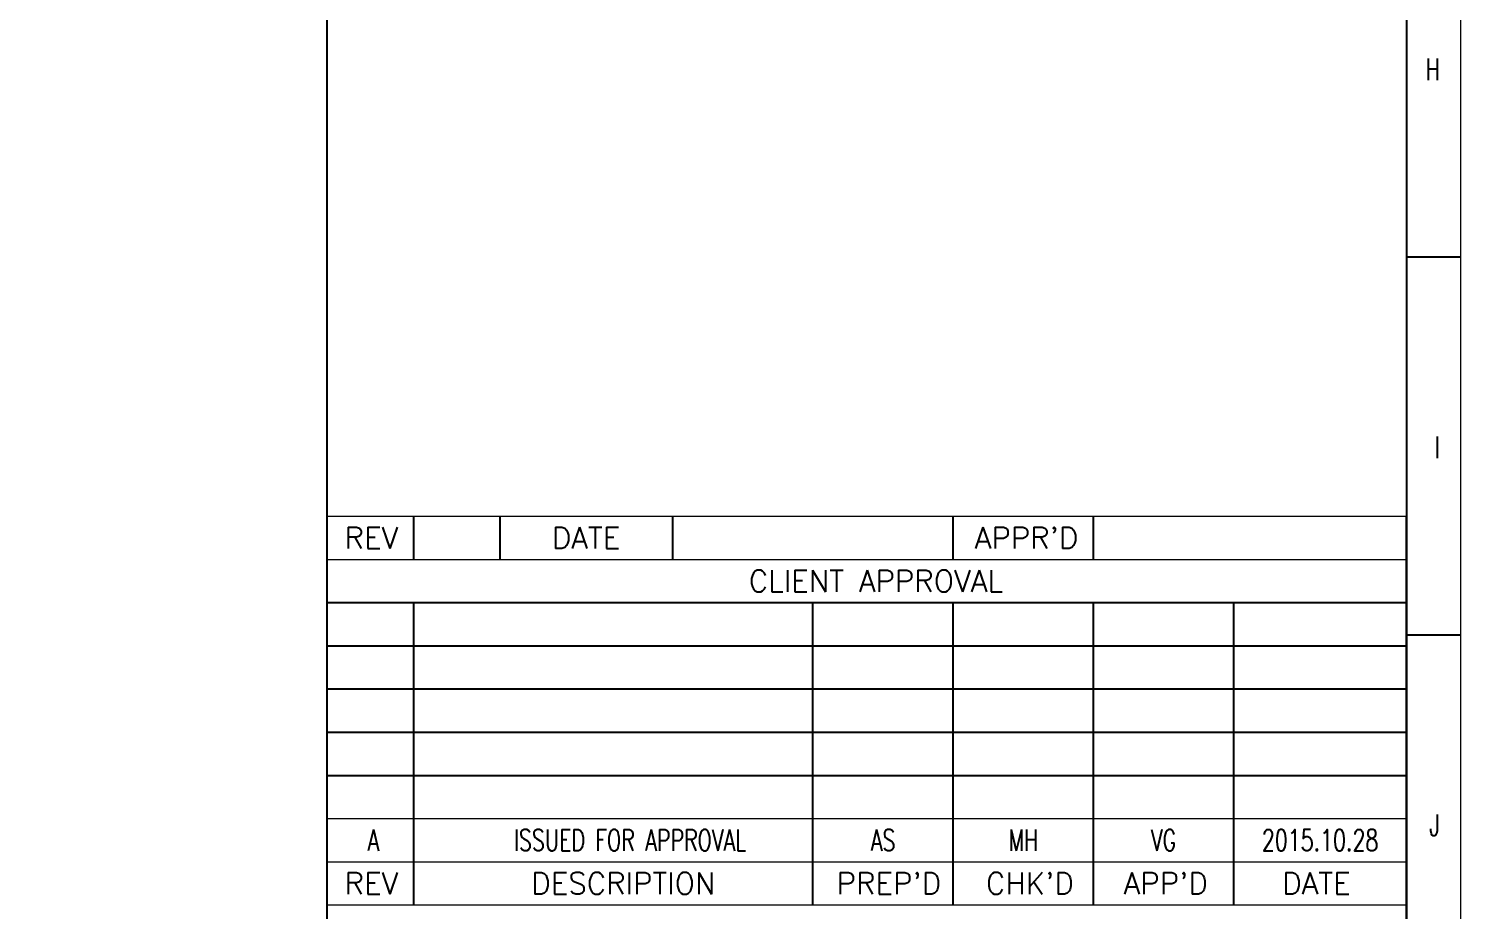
# Model space of a CAD drawing. Header units: inches. Extents: x 9 to 553326, y 5 to 186380.
# Drawn here: x 202990 to 261369, y 36560 to 72489 of the extents above; entities that cross this region are included whole.
import ezdxf
from ezdxf.enums import TextEntityAlignment as Align

# ---------------------------------------------------------------- set-up
doc = ezdxf.new("R2010")
doc.units = ezdxf.units.IN
doc.header["$MEASUREMENT"] = 0
doc.layers.add('TEG BORDER', color=7, linetype='Continuous')
doc.styles.add('HZTXT', font='txt_qlt.shx', dxfattribs={"width": 0.7, "bigfont": 'hztxt.shx'})
doc.styles.add('TEG BORDER', font='txt_qlt.shx', dxfattribs={"width": 0.7, "bigfont": 'hztxt.shx'})

# ---------------------------------------------------------------- blocks, each defined once
blk = doc.blocks.new('TEG BORDER A2')
for p, q in [((594, 140), (589, 140)), ((589, 5), (589, 116)), ((594, 105), (589, 105))]:
    blk.add_line(p, q)
at = {"color": 5, "lineweight": 15}
blk.add_lwpolyline([(0, 420), (594, 420), (594, 0), (0, 0)], close=True, dxfattribs=at)
blk.add_lwpolyline([(5, 415), (589, 415), (589, 5), (5, 5)], close=True)
at = {"layer": 'TEG BORDER'}
for p, q in [((489, 116), (489, 415)), ((489, 5), (489, 116)), ((497, 116), (497, 112)), ((505, 116), (505, 112)), ((521, 116), (521, 112)), ((547, 112), (547, 116)), ((560, 112), (560, 116)), ((489, 108), (589, 108)), ((497, 108), (497, 80)), ((534, 80), (534, 108)), ((547, 80), (547, 108)), ((560, 80), (560, 108)), ((573, 80), (573, 108)), ((489, 104), (589, 104)), ((489, 100), (589, 100)), ((489, 96), (589, 96)), ((489, 92), (589, 92))]:
    blk.add_line(p, q, dxfattribs=at)
at = {"layer": 'TEG BORDER', "lineweight": 15}
for p, q in [((489, 116), (589, 116)), ((489, 112), (589, 112)), ((489, 88), (589, 88)), ((489, 88), (589, 88)), ((489, 84), (589, 84)), ((489, 80), (589, 80))]:
    blk.add_line(p, q, dxfattribs=at)
at = {"char_height": 2, "width": 2, "attachment_point": 3, "style": 'TEG BORDER'}
for s, insert in [('H', (592.09, 158.39)), ('I', (592.09, 123.39)), ('J', (592.09, 88.39))]:
    blk.add_mtext(s, dxfattribs=dict(at, insert=insert))
at = {"layer": 'TEG BORDER', "style": 'TEG BORDER'}
for s, p in [('REV', (490.6, 113)), ('DATE', (509.8, 113)), ("APPR'D", (548.99, 113)), ('CLIENT APPROVAL', (528.05, 109)), ('REV', (490.6, 81)), ('DESCRIPTION', (507.9, 81)), ("PREP'D", (536.19, 81)), ("CHK'D", (550.03, 81)), ("APP'D", (562.79, 81)), ('DATE', (577.49, 81))]:
    blk.add_text(s, height=2, dxfattribs=at).set_placement(p)

msp = doc.modelspace()

# ---------------------------------------------------------------- block references
at = {"lineweight": -3, "xscale": 439.9999998515, "yscale": 439.9999998515, "zscale": 439.9999998515}
msp.add_blockref('TEG BORDER A2', (9, 1580), dxfattribs=at)

# ---------------------------------------------------------------- texts
at = {"layer": 'TEG BORDER', "style": 'HZTXT', "width": 0.7}
for s, p in [('A', (217045, 39420)), ('ISSUED FOR APPROVAL', (227510, 39420)), ('AS', (237829, 39420)), ('MH', (243549, 39420)), ('VG', (249269, 39420)), ('2015.10.28', (255649, 39420))]:
    msp.add_text(s, height=880, dxfattribs=at).set_placement(p, align=Align.MIDDLE_CENTER)

doc.saveas('drawing.dxf')
